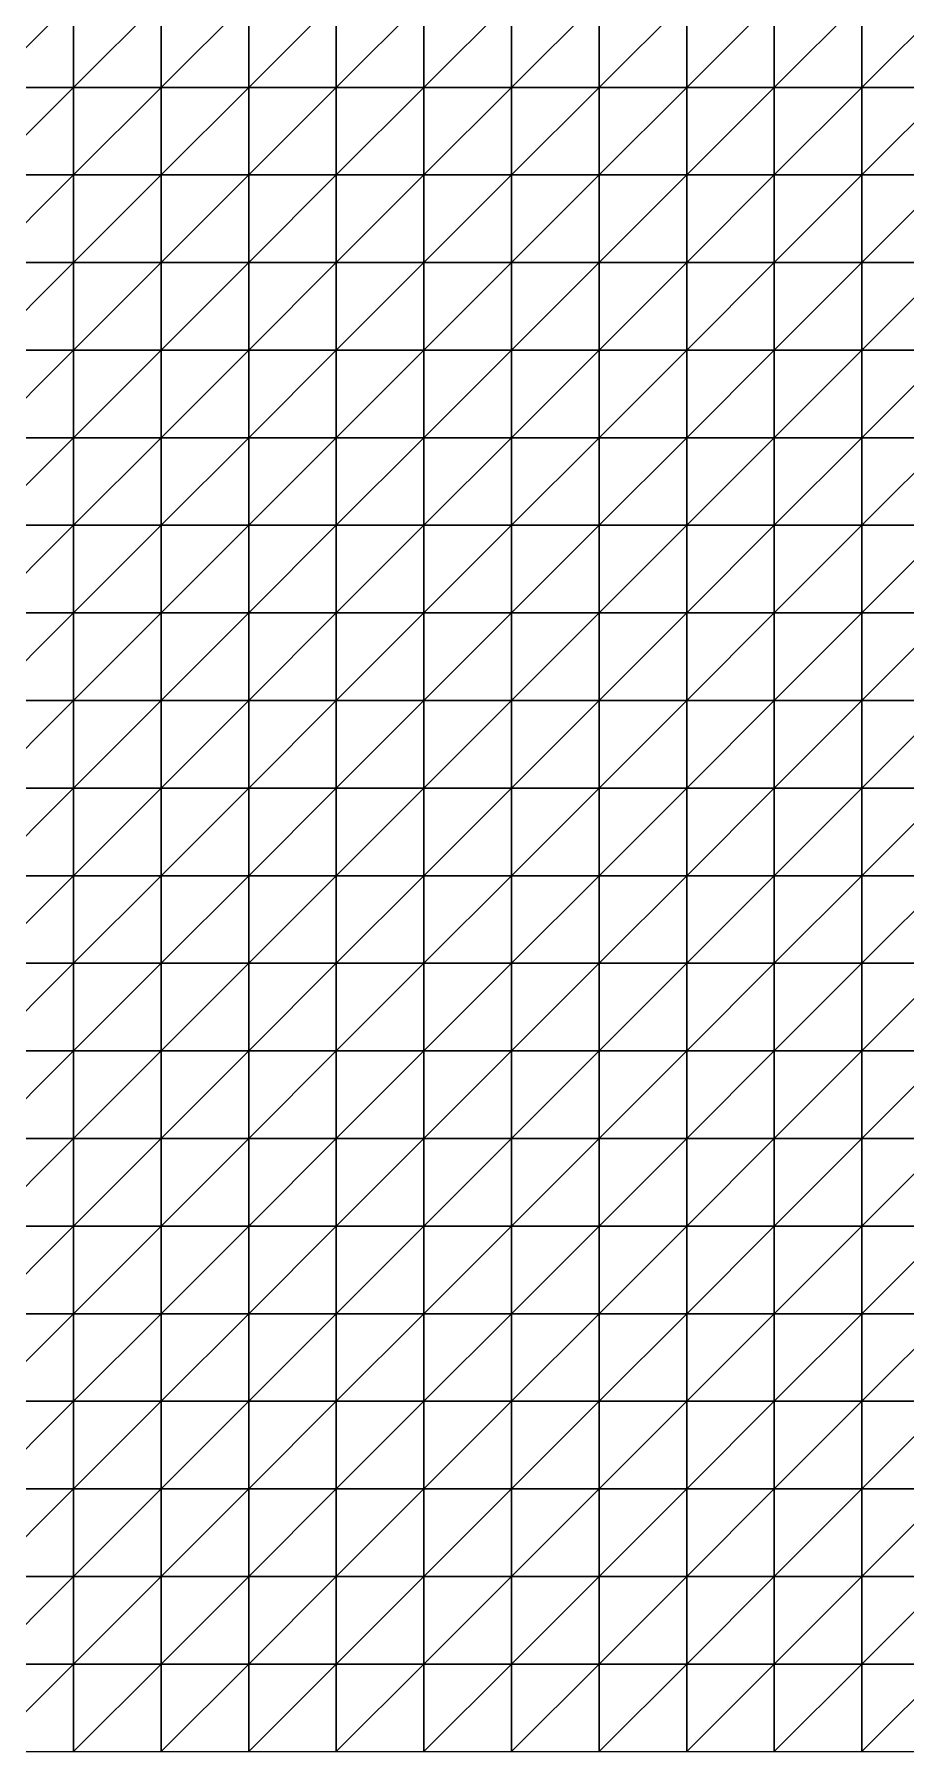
# Model space of a CAD drawing. Header units: metres. Extents: x 351000 to 353000, y 7455000 to 7457000.
# Drawn here: x 351738.8 to 351987.5, y 7455000 to 7455490.1 of the extents above; entities that cross this region are included whole.
import ezdxf

# ---------------------------------------------------------------- set-up
doc = ezdxf.new("R2010")
doc.units = ezdxf.units.M

msp = doc.modelspace()

# ---------------------------------------------------------------- linework, layer by layer
at = {"layer": 'BASE_OF_LEACHED_CAP_BOLC'}
for points in [[(351725, 7455475, 1210.72), (351750, 7455475, 1213.32), (351750, 7455500, 1211.29)], [(351725, 7455475, 1210.72), (351750, 7455500, 1211.29), (351725, 7455500, 1209.23)], [(351750, 7455475, 1213.32), (351775, 7455475, 1219.01), (351775, 7455500, 1216.34)], [(351750, 7455475, 1213.32), (351775, 7455500, 1216.34), (351750, 7455500, 1211.29)], [(351775, 7455475, 1219.01), (351800, 7455475, 1227.47), (351800, 7455500, 1224.15)], [(351775, 7455475, 1219.01), (351800, 7455500, 1224.15), (351775, 7455500, 1216.34)], [(351800, 7455475, 1227.47), (351825, 7455475, 1237.82), (351825, 7455500, 1233.99)], [(351800, 7455475, 1227.47), (351825, 7455500, 1233.99), (351800, 7455500, 1224.15)], [(351825, 7455475, 1237.82), (351850, 7455475, 1248.88), (351850, 7455500, 1244.77)], [(351825, 7455475, 1237.82), (351850, 7455500, 1244.77), (351825, 7455500, 1233.99)], [(351850, 7455475, 1248.88), (351875, 7455475, 1259.43), (351875, 7455500, 1255.32)], [(351850, 7455475, 1248.88), (351875, 7455500, 1255.32), (351850, 7455500, 1244.77)], [(351875, 7455475, 1259.43), (351900, 7455475, 1268.47), (351900, 7455500, 1264.61)], [(351875, 7455475, 1259.43), (351900, 7455500, 1264.61), (351875, 7455500, 1255.32)], [(351900, 7455475, 1268.47), (351925, 7455475, 1275.35), (351925, 7455500, 1271.89)], [(351900, 7455475, 1268.47), (351925, 7455500, 1271.89), (351900, 7455500, 1264.61)], [(351925, 7455475, 1275.35), (351950, 7455475, 1279.78), (351950, 7455500, 1276.76)], [(351925, 7455475, 1275.35), (351950, 7455500, 1276.76), (351925, 7455500, 1271.89)], [(351950, 7455475, 1279.78), (351975, 7455475, 1281.84), (351975, 7455500, 1279.21)], [(351950, 7455475, 1279.78), (351975, 7455500, 1279.21), (351950, 7455500, 1276.76)], [(351975, 7455475, 1281.84), (352000, 7455475, 1281.9), (352000, 7455500, 1279.57)], [(351975, 7455475, 1281.84), (352000, 7455500, 1279.57), (351975, 7455500, 1279.21)], [(351725, 7455450, 1214.67), (351750, 7455450, 1217.6), (351750, 7455475, 1213.32)], [(351725, 7455450, 1214.67), (351750, 7455475, 1213.32), (351725, 7455475, 1210.72)], [(351750, 7455450, 1217.6), (351775, 7455450, 1223.5), (351775, 7455475, 1219.01)], [(351750, 7455450, 1217.6), (351775, 7455475, 1219.01), (351750, 7455475, 1213.32)], [(351775, 7455450, 1223.5), (351800, 7455450, 1231.96), (351800, 7455475, 1227.47)], [(351775, 7455450, 1223.5), (351800, 7455475, 1227.47), (351775, 7455475, 1219.01)], [(351800, 7455450, 1231.96), (351825, 7455450, 1242.02), (351825, 7455475, 1237.82)], [(351800, 7455450, 1231.96), (351825, 7455475, 1237.82), (351800, 7455475, 1227.47)], [(351825, 7455450, 1242.02), (351850, 7455450, 1252.49), (351850, 7455475, 1248.88)], [(351825, 7455450, 1242.02), (351850, 7455475, 1248.88), (351825, 7455475, 1237.82)], [(351850, 7455450, 1252.49), (351875, 7455450, 1262.18), (351875, 7455475, 1259.43)], [(351850, 7455450, 1252.49), (351875, 7455475, 1259.43), (351850, 7455475, 1248.88)], [(351875, 7455450, 1262.18), (351900, 7455450, 1270.2), (351900, 7455475, 1268.47)], [(351875, 7455450, 1262.18), (351900, 7455475, 1268.47), (351875, 7455475, 1259.43)], [(351900, 7455450, 1270.2), (351925, 7455450, 1276.09), (351925, 7455475, 1275.35)], [(351900, 7455450, 1270.2), (351925, 7455475, 1275.35), (351900, 7455475, 1268.47)], [(351925, 7455450, 1276.09), (351950, 7455450, 1279.72), (351950, 7455475, 1279.78)], [(351925, 7455450, 1276.09), (351950, 7455475, 1279.78), (351925, 7455475, 1275.35)], [(351950, 7455450, 1279.72), (351975, 7455450, 1281.27), (351975, 7455475, 1281.84)], [(351950, 7455450, 1279.72), (351975, 7455475, 1281.84), (351950, 7455475, 1279.78)], [(351975, 7455450, 1281.27), (352000, 7455450, 1281.13), (352000, 7455475, 1281.9)], [(351975, 7455450, 1281.27), (352000, 7455475, 1281.9), (351975, 7455475, 1281.84)], [(351725, 7455425, 1220.69), (351750, 7455425, 1223.63), (351750, 7455450, 1217.6)], [(351725, 7455425, 1220.69), (351750, 7455450, 1217.6), (351725, 7455450, 1214.67)], [(351750, 7455425, 1223.63), (351775, 7455425, 1229.24), (351775, 7455450, 1223.5)], [(351750, 7455425, 1223.63), (351775, 7455450, 1223.5), (351750, 7455450, 1217.6)], [(351775, 7455425, 1229.24), (351800, 7455425, 1237.01), (351800, 7455450, 1231.96)], [(351775, 7455425, 1229.24), (351800, 7455450, 1231.96), (351775, 7455450, 1223.5)], [(351800, 7455425, 1237.01), (351825, 7455425, 1245.99), (351825, 7455450, 1242.02)], [(351800, 7455425, 1237.01), (351825, 7455450, 1242.02), (351800, 7455450, 1231.96)], [(351825, 7455425, 1245.99), (351850, 7455425, 1255.01), (351850, 7455450, 1252.49)], [(351825, 7455425, 1245.99), (351850, 7455450, 1252.49), (351825, 7455450, 1242.02)], [(351850, 7455425, 1255.01), (351875, 7455425, 1262.69), (351875, 7455450, 1262.18)], [(351850, 7455425, 1255.01), (351875, 7455450, 1262.18), (351850, 7455450, 1252.49)], [(351875, 7455425, 1262.69), (351900, 7455425, 1269.38), (351900, 7455450, 1270.2)], [(351875, 7455425, 1262.69), (351900, 7455450, 1270.2), (351875, 7455450, 1262.18)], [(351900, 7455425, 1269.38), (351925, 7455425, 1273.8), (351925, 7455450, 1276.09)], [(351900, 7455425, 1269.38), (351925, 7455450, 1276.09), (351900, 7455450, 1270.2)], [(351925, 7455425, 1273.8), (351950, 7455425, 1276.37), (351950, 7455450, 1279.72)], [(351925, 7455425, 1273.8), (351950, 7455450, 1279.72), (351925, 7455450, 1276.09)], [(351950, 7455425, 1276.37), (351975, 7455425, 1277.4), (351975, 7455450, 1281.27)], [(351950, 7455425, 1276.37), (351975, 7455450, 1281.27), (351950, 7455450, 1279.72)], [(351975, 7455425, 1277.4), (352000, 7455425, 1277.25), (352000, 7455450, 1281.13)], [(351975, 7455425, 1277.4), (352000, 7455450, 1281.13), (351975, 7455450, 1281.27)], [(351725, 7455400, 1228.03), (351750, 7455400, 1230.64), (351750, 7455425, 1223.63)], [(351725, 7455400, 1228.03), (351750, 7455425, 1223.63), (351725, 7455425, 1220.69)], [(351750, 7455400, 1230.64), (351775, 7455400, 1235.47), (351775, 7455425, 1229.24)], [(351750, 7455400, 1230.64), (351775, 7455425, 1229.24), (351750, 7455425, 1223.63)], [(351775, 7455400, 1235.47), (351800, 7455400, 1241.95), (351800, 7455425, 1237.01)], [(351775, 7455400, 1235.47), (351800, 7455425, 1237.01), (351775, 7455425, 1229.24)], [(351800, 7455400, 1241.95), (351825, 7455400, 1249.14), (351825, 7455425, 1245.99)], [(351800, 7455400, 1241.95), (351825, 7455425, 1245.99), (351800, 7455425, 1237.01)], [(351825, 7455400, 1249.14), (351850, 7455400, 1256.01), (351850, 7455425, 1255.01)], [(351825, 7455400, 1249.14), (351850, 7455425, 1255.01), (351825, 7455425, 1245.99)], [(351850, 7455400, 1256.01), (351875, 7455400, 1261.37), (351875, 7455425, 1262.69)], [(351850, 7455400, 1256.01), (351875, 7455425, 1262.69), (351850, 7455425, 1255.01)], [(351875, 7455400, 1261.37), (351900, 7455400, 1265.94), (351900, 7455425, 1269.38)], [(351875, 7455400, 1261.37), (351900, 7455425, 1269.38), (351875, 7455425, 1262.69)], [(351900, 7455400, 1265.94), (351925, 7455400, 1268.6), (351925, 7455425, 1273.8)], [(351900, 7455400, 1265.94), (351925, 7455425, 1273.8), (351900, 7455425, 1269.38)], [(351925, 7455400, 1268.6), (351950, 7455400, 1270.03), (351950, 7455425, 1276.37)], [(351925, 7455400, 1268.6), (351950, 7455425, 1276.37), (351925, 7455425, 1273.8)], [(351950, 7455400, 1270.03), (351975, 7455400, 1270.63), (351975, 7455425, 1277.4)], [(351950, 7455400, 1270.03), (351975, 7455425, 1277.4), (351950, 7455425, 1276.37)], [(351975, 7455400, 1270.63), (352000, 7455400, 1270.76), (352000, 7455425, 1277.25)], [(351975, 7455400, 1270.63), (352000, 7455425, 1277.25), (351975, 7455425, 1277.4)], [(351725, 7455375, 1235.77), (351750, 7455375, 1237.75), (351750, 7455400, 1230.64)], [(351725, 7455375, 1235.77), (351750, 7455400, 1230.64), (351725, 7455400, 1228.03)], [(351750, 7455375, 1237.75), (351775, 7455375, 1241.4), (351775, 7455400, 1235.47)], [(351750, 7455375, 1237.75), (351775, 7455400, 1235.47), (351750, 7455400, 1230.64)], [(351775, 7455375, 1241.4), (351800, 7455375, 1246.12), (351800, 7455400, 1241.95)], [(351775, 7455375, 1241.4), (351800, 7455400, 1241.95), (351775, 7455400, 1235.47)], [(351800, 7455375, 1246.12), (351825, 7455375, 1251.04), (351825, 7455400, 1249.14)], [(351800, 7455375, 1246.12), (351825, 7455400, 1249.14), (351800, 7455400, 1241.95)], [(351825, 7455375, 1251.04), (351850, 7455375, 1255.32), (351850, 7455400, 1256.01)], [(351825, 7455375, 1251.04), (351850, 7455400, 1256.01), (351825, 7455400, 1249.14)], [(351850, 7455375, 1255.32), (351875, 7455375, 1258.42), (351875, 7455400, 1261.37)], [(351850, 7455375, 1255.32), (351875, 7455400, 1261.37), (351850, 7455400, 1256.01)], [(351875, 7455375, 1258.42), (351900, 7455375, 1260.24), (351900, 7455400, 1265.94)], [(351875, 7455375, 1258.42), (351900, 7455400, 1265.94), (351875, 7455400, 1261.37)], [(351900, 7455375, 1260.24), (351925, 7455375, 1261.08), (351925, 7455400, 1268.6)], [(351900, 7455375, 1260.24), (351925, 7455400, 1268.6), (351900, 7455400, 1265.94)], [(351925, 7455375, 1261.08), (351950, 7455375, 1261.46), (351950, 7455400, 1270.03)], [(351925, 7455375, 1261.08), (351950, 7455400, 1270.03), (351925, 7455400, 1268.6)], [(351950, 7455375, 1261.46), (351975, 7455375, 1261.86), (351975, 7455400, 1270.63)], [(351950, 7455375, 1261.46), (351975, 7455400, 1270.63), (351950, 7455400, 1270.03)], [(351975, 7455375, 1261.86), (352000, 7455375, 1262.57), (352000, 7455400, 1270.76)], [(351975, 7455375, 1261.86), (352000, 7455400, 1270.76), (351975, 7455400, 1270.63)], [(351725, 7455350, 1242.92), (351750, 7455350, 1244.11), (351750, 7455375, 1237.75)], [(351725, 7455350, 1242.92), (351750, 7455375, 1237.75), (351725, 7455375, 1235.77)], [(351750, 7455350, 1244.11), (351775, 7455350, 1246.39), (351775, 7455375, 1241.4)], [(351750, 7455350, 1244.11), (351775, 7455375, 1241.4), (351750, 7455375, 1237.75)], [(351775, 7455350, 1246.39), (351800, 7455350, 1249.14), (351800, 7455375, 1246.12)], [(351775, 7455350, 1246.39), (351800, 7455375, 1246.12), (351775, 7455375, 1241.4)], [(351800, 7455350, 1249.14), (351825, 7455350, 1251.59), (351825, 7455375, 1251.04)], [(351800, 7455350, 1249.14), (351825, 7455375, 1251.04), (351800, 7455375, 1246.12)], [(351825, 7455350, 1251.59), (351850, 7455350, 1253.14), (351850, 7455375, 1255.32)], [(351825, 7455350, 1251.59), (351850, 7455375, 1255.32), (351825, 7455375, 1251.04)], [(351850, 7455350, 1253.14), (351875, 7455350, 1253.54), (351875, 7455375, 1258.42)], [(351850, 7455350, 1253.14), (351875, 7455375, 1258.42), (351850, 7455375, 1255.32)], [(351875, 7455350, 1253.54), (351900, 7455350, 1253.04), (351900, 7455375, 1260.24)], [(351875, 7455350, 1253.54), (351900, 7455375, 1260.24), (351875, 7455375, 1258.42)], [(351900, 7455350, 1253.04), (351925, 7455350, 1252.23), (351925, 7455375, 1261.08)], [(351900, 7455350, 1253.04), (351925, 7455375, 1261.08), (351900, 7455375, 1260.24)], [(351925, 7455350, 1252.23), (351950, 7455350, 1251.79), (351950, 7455375, 1261.46)], [(351925, 7455350, 1252.23), (351950, 7455375, 1261.46), (351925, 7455375, 1261.08)], [(351950, 7455350, 1251.79), (351975, 7455350, 1252.28), (351975, 7455375, 1261.86)], [(351950, 7455350, 1251.79), (351975, 7455375, 1261.86), (351950, 7455375, 1261.46)], [(351975, 7455350, 1252.28), (352000, 7455350, 1253.89), (352000, 7455375, 1262.57)], [(351975, 7455350, 1252.28), (352000, 7455375, 1262.57), (351975, 7455375, 1261.86)], [(351725, 7455325, 1248.71), (351750, 7455325, 1249.12), (351750, 7455350, 1244.11)], [(351725, 7455325, 1248.71), (351750, 7455350, 1244.11), (351725, 7455350, 1242.92)], [(351750, 7455325, 1249.12), (351775, 7455325, 1250.06), (351775, 7455350, 1246.39)], [(351750, 7455325, 1249.12), (351775, 7455350, 1246.39), (351750, 7455350, 1244.11)], [(351775, 7455325, 1250.06), (351800, 7455325, 1250.89), (351800, 7455350, 1249.14)], [(351775, 7455325, 1250.06), (351800, 7455350, 1249.14), (351775, 7455350, 1246.39)], [(351800, 7455325, 1250.89), (351825, 7455325, 1250.98), (351825, 7455350, 1251.59)], [(351800, 7455325, 1250.89), (351825, 7455350, 1251.59), (351800, 7455350, 1249.14)], [(351825, 7455325, 1250.98), (351850, 7455325, 1249.96), (351850, 7455350, 1253.14)], [(351825, 7455325, 1250.98), (351850, 7455350, 1253.14), (351825, 7455350, 1251.59)], [(351850, 7455325, 1249.96), (351875, 7455325, 1247.92), (351875, 7455350, 1253.54)], [(351850, 7455325, 1249.96), (351875, 7455350, 1253.54), (351850, 7455350, 1253.14)], [(351875, 7455325, 1247.92), (351900, 7455325, 1245.41), (351900, 7455350, 1253.04)], [(351875, 7455325, 1247.92), (351900, 7455350, 1253.04), (351875, 7455350, 1253.54)], [(351900, 7455325, 1245.41), (351925, 7455325, 1243.27), (351925, 7455350, 1252.23)], [(351900, 7455325, 1245.41), (351925, 7455350, 1252.23), (351900, 7455350, 1253.04)], [(351925, 7455325, 1243.27), (351950, 7455325, 1242.35), (351950, 7455350, 1251.79)], [(351925, 7455325, 1243.27), (351950, 7455350, 1251.79), (351925, 7455350, 1252.23)], [(351950, 7455325, 1242.35), (351975, 7455325, 1243.21), (351975, 7455350, 1252.28)], [(351950, 7455325, 1242.35), (351975, 7455350, 1252.28), (351950, 7455350, 1251.79)], [(351975, 7455325, 1243.21), (352000, 7455325, 1245.92), (352000, 7455350, 1253.89)], [(351975, 7455325, 1243.21), (352000, 7455350, 1253.89), (351975, 7455350, 1252.28)], [(351725, 7455300, 1252.7), (351750, 7455300, 1252.55), (351750, 7455325, 1249.12)], [(351725, 7455300, 1252.7), (351750, 7455325, 1249.12), (351725, 7455325, 1248.71)], [(351750, 7455300, 1252.55), (351775, 7455300, 1252.4), (351775, 7455325, 1250.06)], [(351750, 7455300, 1252.55), (351775, 7455325, 1250.06), (351750, 7455325, 1249.12)], [(351775, 7455300, 1252.4), (351800, 7455300, 1251.62), (351800, 7455325, 1250.89)], [(351775, 7455300, 1252.4), (351800, 7455325, 1250.89), (351775, 7455325, 1250.06)], [(351800, 7455300, 1251.62), (351825, 7455300, 1249.71), (351825, 7455325, 1250.98)], [(351800, 7455300, 1251.62), (351825, 7455325, 1250.98), (351800, 7455325, 1250.89)], [(351825, 7455300, 1249.71), (351850, 7455300, 1246.54), (351850, 7455325, 1249.96)], [(351825, 7455300, 1249.71), (351850, 7455325, 1249.96), (351825, 7455325, 1250.98)], [(351850, 7455300, 1246.54), (351875, 7455300, 1242.51), (351875, 7455325, 1247.92)], [(351850, 7455300, 1246.54), (351875, 7455325, 1247.92), (351850, 7455325, 1249.96)], [(351875, 7455300, 1242.51), (351900, 7455300, 1238.45), (351900, 7455325, 1245.41)], [(351875, 7455300, 1242.51), (351900, 7455325, 1245.41), (351875, 7455325, 1247.92)], [(351900, 7455300, 1238.45), (351925, 7455300, 1235.42), (351925, 7455325, 1243.27)], [(351900, 7455300, 1238.45), (351925, 7455325, 1243.27), (351900, 7455325, 1245.41)], [(351925, 7455300, 1235.42), (351950, 7455300, 1234.38), (351950, 7455325, 1242.35)], [(351925, 7455300, 1235.42), (351950, 7455325, 1242.35), (351925, 7455325, 1243.27)], [(351950, 7455300, 1234.38), (351975, 7455300, 1235.84), (351975, 7455325, 1243.21)], [(351950, 7455300, 1234.38), (351975, 7455325, 1243.21), (351950, 7455325, 1242.35)], [(351975, 7455300, 1235.84), (352000, 7455300, 1239.76), (352000, 7455325, 1245.92)], [(351975, 7455300, 1235.84), (352000, 7455325, 1245.92), (351975, 7455325, 1243.21)], [(351725, 7455275, 1254.86), (351750, 7455275, 1254.51), (351750, 7455300, 1252.55)], [(351725, 7455275, 1254.86), (351750, 7455300, 1252.55), (351725, 7455300, 1252.7)], [(351750, 7455275, 1254.51), (351775, 7455275, 1253.7), (351775, 7455300, 1252.4)], [(351750, 7455275, 1254.51), (351775, 7455300, 1252.4), (351750, 7455300, 1252.55)], [(351775, 7455275, 1253.7), (351800, 7455275, 1251.79), (351800, 7455300, 1251.62)], [(351775, 7455275, 1253.7), (351800, 7455300, 1251.62), (351775, 7455300, 1252.4)], [(351800, 7455275, 1251.79), (351825, 7455275, 1248.4), (351825, 7455300, 1249.71)], [(351800, 7455275, 1251.79), (351825, 7455300, 1249.71), (351800, 7455300, 1251.62)], [(351825, 7455275, 1248.4), (351850, 7455275, 1243.66), (351850, 7455300, 1246.54)], [(351825, 7455275, 1248.4), (351850, 7455300, 1246.54), (351825, 7455300, 1249.71)], [(351850, 7455275, 1243.66), (351875, 7455275, 1238.21), (351875, 7455300, 1242.51)], [(351850, 7455275, 1243.66), (351875, 7455300, 1242.51), (351850, 7455300, 1246.54)], [(351875, 7455275, 1238.21), (351900, 7455275, 1233.15), (351900, 7455300, 1238.45)], [(351875, 7455275, 1238.21), (351900, 7455300, 1238.45), (351875, 7455300, 1242.51)], [(351900, 7455275, 1233.15), (351925, 7455275, 1229.7), (351925, 7455300, 1235.42)], [(351900, 7455275, 1233.15), (351925, 7455300, 1235.42), (351900, 7455300, 1238.45)], [(351925, 7455275, 1229.7), (351950, 7455275, 1228.85), (351950, 7455300, 1234.38)], [(351925, 7455275, 1229.7), (351950, 7455300, 1234.38), (351925, 7455300, 1235.42)], [(351950, 7455275, 1228.85), (351975, 7455275, 1231.05), (351975, 7455300, 1235.84)], [(351950, 7455275, 1228.85), (351975, 7455300, 1235.84), (351950, 7455300, 1234.38)], [(351975, 7455275, 1231.05), (352000, 7455275, 1236.1), (352000, 7455300, 1239.76)], [(351975, 7455275, 1231.05), (352000, 7455300, 1239.76), (351975, 7455300, 1235.84)], [(351725, 7455250, 1255.52), (351750, 7455250, 1255.43), (351750, 7455275, 1254.51)], [(351725, 7455250, 1255.52), (351750, 7455275, 1254.51), (351725, 7455275, 1254.86)], [(351750, 7455250, 1255.43), (351775, 7455250, 1254.44), (351775, 7455275, 1253.7)], [(351750, 7455250, 1255.43), (351775, 7455275, 1253.7), (351750, 7455275, 1254.51)], [(351775, 7455250, 1254.44), (351800, 7455250, 1251.93), (351800, 7455275, 1251.79)], [(351775, 7455250, 1254.44), (351800, 7455275, 1251.79), (351775, 7455275, 1253.7)], [(351800, 7455250, 1251.93), (351825, 7455250, 1247.65), (351825, 7455275, 1248.4)], [(351800, 7455250, 1251.93), (351825, 7455275, 1248.4), (351800, 7455275, 1251.79)], [(351825, 7455250, 1247.65), (351850, 7455250, 1241.94), (351850, 7455275, 1243.66)], [(351825, 7455250, 1247.65), (351850, 7455275, 1243.66), (351825, 7455275, 1248.4)], [(351850, 7455250, 1241.94), (351875, 7455250, 1235.69), (351875, 7455275, 1238.21)], [(351850, 7455250, 1241.94), (351875, 7455275, 1238.21), (351850, 7455275, 1243.66)], [(351875, 7455250, 1235.69), (351900, 7455250, 1230.17), (351900, 7455275, 1233.15)], [(351875, 7455250, 1235.69), (351900, 7455275, 1233.15), (351875, 7455275, 1238.21)], [(351900, 7455250, 1230.17), (351925, 7455250, 1226.7), (351925, 7455275, 1229.7)], [(351900, 7455250, 1230.17), (351925, 7455275, 1229.7), (351900, 7455275, 1233.15)], [(351925, 7455250, 1226.7), (351950, 7455250, 1226.27), (351950, 7455275, 1228.85)], [(351925, 7455250, 1226.7), (351950, 7455275, 1228.85), (351925, 7455275, 1229.7)], [(351950, 7455250, 1226.27), (351975, 7455250, 1229.25), (351975, 7455275, 1231.05)], [(351950, 7455250, 1226.27), (351975, 7455275, 1231.05), (351950, 7455275, 1228.85)], [(351975, 7455250, 1229.25), (352000, 7455250, 1235.23), (352000, 7455275, 1236.1)], [(351975, 7455250, 1229.25), (352000, 7455275, 1236.1), (351975, 7455275, 1231.05)], [(351725, 7455225, 1255.27), (351750, 7455225, 1255.84), (351750, 7455250, 1255.43)], [(351725, 7455225, 1255.27), (351750, 7455250, 1255.43), (351725, 7455250, 1255.52)], [(351750, 7455225, 1255.84), (351775, 7455225, 1255.12), (351775, 7455250, 1254.44)], [(351750, 7455225, 1255.84), (351775, 7455250, 1254.44), (351750, 7455250, 1255.43)], [(351775, 7455225, 1255.12), (351800, 7455225, 1252.49), (351800, 7455250, 1251.93)], [(351775, 7455225, 1255.12), (351800, 7455250, 1251.93), (351775, 7455250, 1254.44)], [(351800, 7455225, 1252.49), (351825, 7455225, 1247.85), (351825, 7455250, 1247.65)], [(351800, 7455225, 1252.49), (351825, 7455250, 1247.65), (351800, 7455250, 1251.93)], [(351825, 7455225, 1247.85), (351850, 7455225, 1241.71), (351850, 7455250, 1241.94)], [(351825, 7455225, 1247.85), (351850, 7455250, 1241.94), (351825, 7455250, 1247.65)], [(351850, 7455225, 1241.71), (351875, 7455225, 1235.18), (351875, 7455250, 1235.69)], [(351850, 7455225, 1241.71), (351875, 7455250, 1235.69), (351850, 7455250, 1241.94)], [(351875, 7455225, 1235.18), (351900, 7455225, 1229.66), (351900, 7455250, 1230.17)], [(351875, 7455225, 1235.18), (351900, 7455250, 1230.17), (351875, 7455250, 1235.69)], [(351900, 7455225, 1229.66), (351925, 7455225, 1226.52), (351925, 7455250, 1226.7)], [(351900, 7455225, 1229.66), (351925, 7455250, 1226.7), (351900, 7455250, 1230.17)], [(351925, 7455225, 1226.52), (351950, 7455225, 1226.68), (351950, 7455250, 1226.27)], [(351925, 7455225, 1226.52), (351950, 7455250, 1226.27), (351925, 7455250, 1226.7)], [(351950, 7455225, 1226.68), (351975, 7455225, 1230.36), (351975, 7455250, 1229.25)], [(351950, 7455225, 1226.68), (351975, 7455250, 1229.25), (351950, 7455250, 1226.27)], [(351975, 7455225, 1230.36), (352000, 7455225, 1236.99), (352000, 7455250, 1235.23)], [(351975, 7455225, 1230.36), (352000, 7455250, 1235.23), (351975, 7455250, 1229.25)], [(351725, 7455200, 1254.74), (351750, 7455200, 1256.24), (351750, 7455225, 1255.84)], [(351725, 7455200, 1254.74), (351750, 7455225, 1255.84), (351725, 7455225, 1255.27)], [(351750, 7455200, 1256.24), (351775, 7455200, 1256.08), (351775, 7455225, 1255.12)], [(351750, 7455200, 1256.24), (351775, 7455225, 1255.12), (351750, 7455225, 1255.84)], [(351775, 7455200, 1256.08), (351800, 7455200, 1253.66), (351800, 7455225, 1252.49)], [(351775, 7455200, 1256.08), (351800, 7455225, 1252.49), (351775, 7455225, 1255.12)], [(351800, 7455200, 1253.66), (351825, 7455200, 1249.03), (351825, 7455225, 1247.85)], [(351800, 7455200, 1253.66), (351825, 7455225, 1247.85), (351800, 7455225, 1252.49)], [(351825, 7455200, 1249.03), (351850, 7455200, 1242.88), (351850, 7455225, 1241.71)], [(351825, 7455200, 1249.03), (351850, 7455225, 1241.71), (351825, 7455225, 1247.85)], [(351850, 7455200, 1242.88), (351875, 7455200, 1236.49), (351875, 7455225, 1235.18)], [(351850, 7455200, 1242.88), (351875, 7455225, 1235.18), (351850, 7455225, 1241.71)], [(351875, 7455200, 1236.49), (351900, 7455200, 1231.33), (351900, 7455225, 1229.66)], [(351875, 7455200, 1236.49), (351900, 7455225, 1229.66), (351875, 7455225, 1235.18)], [(351900, 7455200, 1231.33), (351925, 7455200, 1228.76), (351925, 7455225, 1226.52)], [(351900, 7455200, 1231.33), (351925, 7455225, 1226.52), (351900, 7455225, 1229.66)], [(351925, 7455200, 1228.76), (351950, 7455200, 1229.59), (351950, 7455225, 1226.68)], [(351925, 7455200, 1228.76), (351950, 7455225, 1226.68), (351925, 7455225, 1226.52)], [(351950, 7455200, 1229.59), (351975, 7455200, 1233.87), (351975, 7455225, 1230.36)], [(351950, 7455200, 1229.59), (351975, 7455225, 1230.36), (351950, 7455225, 1226.68)], [(351975, 7455200, 1233.87), (352000, 7455200, 1240.86), (352000, 7455225, 1236.99)], [(351975, 7455200, 1233.87), (352000, 7455225, 1236.99), (351975, 7455225, 1230.36)], [(351725, 7455175, 1254.4), (351750, 7455175, 1256.91), (351750, 7455200, 1256.24)], [(351725, 7455175, 1254.4), (351750, 7455200, 1256.24), (351725, 7455200, 1254.74)], [(351750, 7455175, 1256.91), (351775, 7455175, 1257.37), (351775, 7455200, 1256.08)], [(351750, 7455175, 1256.91), (351775, 7455200, 1256.08), (351750, 7455200, 1256.24)], [(351775, 7455175, 1257.37), (351800, 7455175, 1255.29), (351800, 7455200, 1253.66)], [(351775, 7455175, 1257.37), (351800, 7455200, 1253.66), (351775, 7455200, 1256.08)], [(351800, 7455175, 1255.29), (351825, 7455175, 1250.86), (351825, 7455200, 1249.03)], [(351800, 7455175, 1255.29), (351825, 7455200, 1249.03), (351800, 7455200, 1253.66)], [(351825, 7455175, 1250.86), (351850, 7455175, 1244.97), (351850, 7455200, 1242.88)], [(351825, 7455175, 1250.86), (351850, 7455200, 1242.88), (351825, 7455200, 1249.03)], [(351850, 7455175, 1244.97), (351875, 7455175, 1238.99), (351875, 7455200, 1236.49)], [(351850, 7455175, 1244.97), (351875, 7455200, 1236.49), (351850, 7455200, 1242.88)], [(351875, 7455175, 1238.99), (351900, 7455175, 1234.46), (351900, 7455200, 1231.33)], [(351875, 7455175, 1238.99), (351900, 7455200, 1231.33), (351875, 7455200, 1236.49)], [(351900, 7455175, 1234.46), (351925, 7455175, 1232.65), (351925, 7455200, 1228.76)], [(351900, 7455175, 1234.46), (351925, 7455200, 1228.76), (351900, 7455200, 1231.33)], [(351925, 7455175, 1232.65), (351950, 7455175, 1234.21), (351950, 7455200, 1229.59)], [(351925, 7455175, 1232.65), (351950, 7455200, 1229.59), (351925, 7455200, 1228.76)], [(351950, 7455175, 1234.21), (351975, 7455175, 1239), (351975, 7455200, 1233.87)], [(351950, 7455175, 1234.21), (351975, 7455200, 1233.87), (351950, 7455200, 1229.59)], [(351975, 7455175, 1239), (352000, 7455175, 1246.11), (352000, 7455200, 1240.86)], [(351975, 7455175, 1239), (352000, 7455200, 1240.86), (351975, 7455200, 1233.87)], [(351725, 7455150, 1254.46), (351750, 7455150, 1257.81), (351750, 7455175, 1256.91)], [(351725, 7455150, 1254.46), (351750, 7455175, 1256.91), (351725, 7455175, 1254.4)], [(351750, 7455150, 1257.81), (351775, 7455150, 1258.75), (351775, 7455175, 1257.37)], [(351750, 7455150, 1257.81), (351775, 7455175, 1257.37), (351750, 7455175, 1256.91)], [(351775, 7455150, 1258.75), (351800, 7455150, 1256.93), (351800, 7455175, 1255.29)], [(351775, 7455150, 1258.75), (351800, 7455175, 1255.29), (351775, 7455175, 1257.37)], [(351800, 7455150, 1256.93), (351825, 7455150, 1252.72), (351825, 7455175, 1250.86)], [(351800, 7455150, 1256.93), (351825, 7455175, 1250.86), (351800, 7455175, 1255.29)], [(351825, 7455150, 1252.72), (351850, 7455150, 1247.19), (351850, 7455175, 1244.97)], [(351825, 7455150, 1252.72), (351850, 7455175, 1244.97), (351825, 7455175, 1250.86)], [(351850, 7455150, 1247.19), (351875, 7455150, 1241.81), (351875, 7455175, 1238.99)], [(351850, 7455150, 1247.19), (351875, 7455175, 1238.99), (351850, 7455175, 1244.97)], [(351875, 7455150, 1241.81), (351900, 7455150, 1238.1), (351900, 7455175, 1234.46)], [(351875, 7455150, 1241.81), (351900, 7455175, 1234.46), (351875, 7455175, 1238.99)], [(351900, 7455150, 1238.1), (351925, 7455150, 1237.2), (351925, 7455175, 1232.65)], [(351900, 7455150, 1238.1), (351925, 7455175, 1232.65), (351900, 7455175, 1234.46)], [(351925, 7455150, 1237.2), (351950, 7455150, 1239.57), (351950, 7455175, 1234.21)], [(351925, 7455150, 1237.2), (351950, 7455175, 1234.21), (351925, 7455175, 1232.65)], [(351950, 7455150, 1239.57), (351975, 7455150, 1244.85), (351975, 7455175, 1239)], [(351950, 7455150, 1239.57), (351975, 7455175, 1239), (351950, 7455175, 1234.21)], [(351975, 7455150, 1244.85), (352000, 7455150, 1251.94), (352000, 7455175, 1246.11)], [(351975, 7455150, 1244.85), (352000, 7455175, 1246.11), (351975, 7455175, 1239)], [(351725, 7455125, 1254.81), (351750, 7455125, 1258.62), (351750, 7455150, 1257.81)], [(351725, 7455125, 1254.81), (351750, 7455150, 1257.81), (351725, 7455150, 1254.46)], [(351750, 7455125, 1258.62), (351775, 7455125, 1259.71), (351775, 7455150, 1258.75)], [(351750, 7455125, 1258.62), (351775, 7455150, 1258.75), (351750, 7455150, 1257.81)], [(351775, 7455125, 1259.71), (351800, 7455125, 1257.91), (351800, 7455150, 1256.93)], [(351775, 7455125, 1259.71), (351800, 7455150, 1256.93), (351775, 7455150, 1258.75)], [(351800, 7455125, 1257.91), (351825, 7455125, 1253.82), (351825, 7455150, 1252.72)], [(351800, 7455125, 1257.91), (351825, 7455150, 1252.72), (351800, 7455150, 1256.93)], [(351825, 7455125, 1253.82), (351850, 7455125, 1248.67), (351850, 7455150, 1247.19)], [(351825, 7455125, 1253.82), (351850, 7455150, 1247.19), (351825, 7455150, 1252.72)], [(351850, 7455125, 1248.67), (351875, 7455125, 1243.99), (351875, 7455150, 1241.81)], [(351850, 7455125, 1248.67), (351875, 7455150, 1241.81), (351850, 7455150, 1247.19)], [(351875, 7455125, 1243.99), (351900, 7455125, 1241.26), (351900, 7455150, 1238.1)], [(351875, 7455125, 1243.99), (351900, 7455150, 1238.1), (351875, 7455150, 1241.81)], [(351900, 7455125, 1241.26), (351925, 7455125, 1241.43), (351925, 7455150, 1237.2)], [(351900, 7455125, 1241.26), (351925, 7455150, 1237.2), (351900, 7455150, 1238.1)], [(351925, 7455125, 1241.43), (351950, 7455125, 1244.73), (351950, 7455150, 1239.57)], [(351925, 7455125, 1241.43), (351950, 7455150, 1239.57), (351925, 7455150, 1237.2)], [(351950, 7455125, 1244.73), (351975, 7455125, 1250.55), (351975, 7455150, 1244.85)], [(351950, 7455125, 1244.73), (351975, 7455150, 1244.85), (351950, 7455150, 1239.57)], [(351975, 7455125, 1250.55), (352000, 7455125, 1257.61), (352000, 7455150, 1251.94)], [(351975, 7455125, 1250.55), (352000, 7455150, 1251.94), (351975, 7455150, 1244.85)], [(351725, 7455100, 1255.08), (351750, 7455100, 1258.83), (351750, 7455125, 1258.62)], [(351725, 7455100, 1255.08), (351750, 7455125, 1258.62), (351725, 7455125, 1254.81)], [(351750, 7455100, 1258.83), (351775, 7455100, 1259.62), (351775, 7455125, 1259.71)], [(351750, 7455100, 1258.83), (351775, 7455125, 1259.71), (351750, 7455125, 1258.62)], [(351775, 7455100, 1259.62), (351800, 7455100, 1257.53), (351800, 7455125, 1257.91)], [(351775, 7455100, 1259.62), (351800, 7455125, 1257.91), (351775, 7455125, 1259.71)], [(351800, 7455100, 1257.53), (351825, 7455100, 1253.39), (351825, 7455125, 1253.82)], [(351800, 7455100, 1257.53), (351825, 7455125, 1253.82), (351800, 7455125, 1257.91)], [(351825, 7455100, 1253.39), (351850, 7455100, 1248.59), (351850, 7455125, 1248.67)], [(351825, 7455100, 1253.39), (351850, 7455125, 1248.67), (351825, 7455125, 1253.82)], [(351850, 7455100, 1248.59), (351875, 7455100, 1244.71), (351875, 7455125, 1243.99)], [(351850, 7455100, 1248.59), (351875, 7455125, 1243.99), (351850, 7455125, 1248.67)], [(351875, 7455100, 1244.71), (351900, 7455100, 1243.1), (351900, 7455125, 1241.26)], [(351875, 7455100, 1244.71), (351900, 7455125, 1241.26), (351875, 7455125, 1243.99)], [(351900, 7455100, 1243.1), (351925, 7455100, 1244.53), (351925, 7455125, 1241.43)], [(351900, 7455100, 1243.1), (351925, 7455125, 1241.43), (351900, 7455125, 1241.26)], [(351925, 7455100, 1244.53), (351950, 7455100, 1248.92), (351950, 7455125, 1244.73)], [(351925, 7455100, 1244.53), (351950, 7455125, 1244.73), (351925, 7455125, 1241.43)], [(351950, 7455100, 1248.92), (351975, 7455100, 1255.4), (351975, 7455125, 1250.55)], [(351950, 7455100, 1248.92), (351975, 7455125, 1250.55), (351950, 7455125, 1244.73)], [(351975, 7455100, 1255.4), (352000, 7455100, 1262.54), (352000, 7455125, 1257.61)], [(351975, 7455100, 1255.4), (352000, 7455125, 1257.61), (351975, 7455125, 1250.55)], [(351725, 7455075, 1254.74), (351750, 7455075, 1255.38), (351750, 7455100, 1258.83)], [(351725, 7455075, 1254.74), (351750, 7455100, 1258.83), (351725, 7455100, 1255.08)], [(351750, 7455075, 1255.38), (351775, 7455075, 1257.33), (351775, 7455100, 1259.62)], [(351750, 7455075, 1255.38), (351775, 7455100, 1259.62), (351750, 7455100, 1258.83)], [(351775, 7455075, 1257.33), (351800, 7455075, 1255.23), (351800, 7455100, 1257.53)], [(351775, 7455075, 1257.33), (351800, 7455100, 1257.53), (351775, 7455100, 1259.62)], [(351800, 7455075, 1255.23), (351825, 7455075, 1250.88), (351825, 7455100, 1253.39)], [(351800, 7455075, 1255.23), (351825, 7455100, 1253.39), (351800, 7455100, 1257.53)], [(351825, 7455075, 1250.88), (351850, 7455075, 1246.41), (351850, 7455100, 1248.59)], [(351825, 7455075, 1250.88), (351850, 7455100, 1248.59), (351825, 7455100, 1253.39)], [(351850, 7455075, 1246.41), (351875, 7455075, 1243.42), (351875, 7455100, 1244.71)], [(351850, 7455075, 1246.41), (351875, 7455100, 1244.71), (351850, 7455100, 1248.59)], [(351875, 7455075, 1243.42), (351900, 7455075, 1243.11), (351900, 7455100, 1243.1)], [(351875, 7455075, 1243.42), (351900, 7455100, 1243.1), (351875, 7455100, 1244.71)], [(351900, 7455075, 1243.11), (351925, 7455075, 1245.96), (351925, 7455100, 1244.53)], [(351900, 7455075, 1243.11), (351925, 7455100, 1244.53), (351900, 7455100, 1243.1)], [(351925, 7455075, 1245.96), (351950, 7455075, 1251.61), (351950, 7455100, 1248.92)], [(351925, 7455075, 1245.96), (351950, 7455100, 1248.92), (351925, 7455100, 1244.53)], [(351950, 7455075, 1251.61), (351975, 7455075, 1258.93), (351975, 7455100, 1255.4)], [(351950, 7455075, 1251.61), (351975, 7455100, 1255.4), (351950, 7455100, 1248.92)], [(351975, 7455075, 1258.93), (352000, 7455075, 1266.29), (352000, 7455100, 1262.54)], [(351975, 7455075, 1258.93), (352000, 7455100, 1262.54), (351975, 7455100, 1255.4)], [(351725, 7455050, 1251.73), (351750, 7455050, 1250.29), (351750, 7455075, 1255.38)], [(351725, 7455050, 1251.73), (351750, 7455075, 1255.38), (351725, 7455075, 1254.74)], [(351750, 7455050, 1250.29), (351775, 7455050, 1250.32), (351775, 7455075, 1257.33)], [(351750, 7455050, 1250.29), (351775, 7455075, 1257.33), (351750, 7455075, 1255.38)], [(351775, 7455050, 1250.32), (351800, 7455050, 1250.73), (351800, 7455075, 1255.23)], [(351775, 7455050, 1250.32), (351800, 7455075, 1255.23), (351775, 7455075, 1257.33)], [(351800, 7455050, 1250.73), (351825, 7455050, 1246.08), (351825, 7455075, 1250.88)], [(351800, 7455050, 1250.73), (351825, 7455075, 1250.88), (351800, 7455075, 1255.23)], [(351825, 7455050, 1246.08), (351850, 7455050, 1241.97), (351850, 7455075, 1246.41)], [(351825, 7455050, 1246.08), (351850, 7455075, 1246.41), (351825, 7455075, 1250.88)], [(351850, 7455050, 1241.97), (351875, 7455050, 1239.97), (351875, 7455075, 1243.42)], [(351850, 7455050, 1241.97), (351875, 7455075, 1243.42), (351850, 7455075, 1246.41)], [(351875, 7455050, 1239.97), (351900, 7455050, 1241.08), (351900, 7455075, 1243.11)], [(351875, 7455050, 1239.97), (351900, 7455075, 1243.11), (351875, 7455075, 1243.42)], [(351900, 7455050, 1241.08), (351925, 7455050, 1245.51), (351925, 7455075, 1245.96)], [(351900, 7455050, 1241.08), (351925, 7455075, 1245.96), (351900, 7455075, 1243.11)], [(351925, 7455050, 1245.51), (351950, 7455050, 1252.57), (351950, 7455075, 1251.61)], [(351925, 7455050, 1245.51), (351950, 7455075, 1251.61), (351925, 7455075, 1245.96)], [(351950, 7455050, 1252.57), (351975, 7455050, 1260.85), (351975, 7455075, 1258.93)], [(351950, 7455050, 1252.57), (351975, 7455075, 1258.93), (351950, 7455075, 1251.61)], [(351975, 7455050, 1260.85), (352000, 7455050, 1268.58), (352000, 7455075, 1266.29)], [(351975, 7455050, 1260.85), (352000, 7455075, 1266.29), (351975, 7455075, 1258.93)], [(351725, 7455025, 1248.01), (351750, 7455025, 1245.24), (351750, 7455050, 1250.29)], [(351725, 7455025, 1248.01), (351750, 7455050, 1250.29), (351725, 7455050, 1251.73)], [(351750, 7455025, 1245.24), (351775, 7455025, 1243.82), (351775, 7455050, 1250.32)], [(351750, 7455025, 1245.24), (351775, 7455050, 1250.32), (351750, 7455050, 1250.29)], [(351775, 7455025, 1243.82), (351800, 7455025, 1244.11), (351800, 7455050, 1250.73)], [(351775, 7455025, 1243.82), (351800, 7455050, 1250.73), (351775, 7455050, 1250.32)], [(351800, 7455025, 1244.11), (351825, 7455025, 1239.14), (351825, 7455050, 1246.08)], [(351800, 7455025, 1244.11), (351825, 7455050, 1246.08), (351800, 7455050, 1250.73)], [(351825, 7455025, 1239.14), (351850, 7455025, 1235.46), (351850, 7455050, 1241.97)], [(351825, 7455025, 1239.14), (351850, 7455050, 1241.97), (351825, 7455050, 1246.08)], [(351850, 7455025, 1235.46), (351875, 7455025, 1234.54), (351875, 7455050, 1239.97)], [(351850, 7455025, 1235.46), (351875, 7455050, 1239.97), (351850, 7455050, 1241.97)], [(351875, 7455025, 1234.54), (351900, 7455025, 1237.18), (351900, 7455050, 1241.08)], [(351875, 7455025, 1234.54), (351900, 7455050, 1241.08), (351875, 7455050, 1239.97)], [(351900, 7455025, 1237.18), (351925, 7455025, 1243.25), (351925, 7455050, 1245.51)], [(351900, 7455025, 1237.18), (351925, 7455050, 1245.51), (351900, 7455050, 1241.08)], [(351925, 7455025, 1243.25), (351950, 7455025, 1251.76), (351950, 7455050, 1252.57)], [(351925, 7455025, 1243.25), (351950, 7455050, 1252.57), (351925, 7455050, 1245.51)], [(351950, 7455025, 1251.76), (351975, 7455025, 1261.05), (351975, 7455050, 1260.85)], [(351950, 7455025, 1251.76), (351975, 7455050, 1260.85), (351950, 7455050, 1252.57)], [(351975, 7455025, 1261.05), (352000, 7455025, 1269.22), (352000, 7455050, 1268.58)], [(351975, 7455025, 1261.05), (352000, 7455050, 1268.58), (351975, 7455050, 1260.85)], [(351725, 7455000, 1243.99), (351750, 7455000, 1240.72), (351750, 7455025, 1245.24)], [(351725, 7455000, 1243.99), (351750, 7455025, 1245.24), (351725, 7455025, 1248.01)], [(351750, 7455000, 1240.72), (351775, 7455000, 1238.61), (351775, 7455025, 1243.82)], [(351750, 7455000, 1240.72), (351775, 7455025, 1243.82), (351750, 7455025, 1245.24)], [(351775, 7455000, 1238.61), (351800, 7455000, 1235.8), (351800, 7455025, 1244.11)], [(351775, 7455000, 1238.61), (351800, 7455025, 1244.11), (351775, 7455025, 1243.82)], [(351800, 7455000, 1235.8), (351825, 7455000, 1230.58), (351825, 7455025, 1239.14)], [(351800, 7455000, 1235.8), (351825, 7455025, 1239.14), (351800, 7455025, 1244.11)], [(351825, 7455000, 1230.58), (351850, 7455000, 1227.4), (351850, 7455025, 1235.46)], [(351825, 7455000, 1230.58), (351850, 7455025, 1235.46), (351825, 7455025, 1239.14)], [(351850, 7455000, 1227.4), (351875, 7455000, 1227.62), (351875, 7455025, 1234.54)], [(351850, 7455000, 1227.4), (351875, 7455025, 1234.54), (351850, 7455025, 1235.46)], [(351875, 7455000, 1227.62), (351900, 7455000, 1231.78), (351900, 7455025, 1237.18)], [(351875, 7455000, 1227.62), (351900, 7455025, 1237.18), (351875, 7455025, 1234.54)], [(351900, 7455000, 1231.78), (351925, 7455000, 1239.45), (351925, 7455025, 1243.25)], [(351900, 7455000, 1231.78), (351925, 7455025, 1243.25), (351900, 7455025, 1237.18)], [(351925, 7455000, 1239.45), (351950, 7455000, 1249.32), (351950, 7455025, 1251.76)], [(351925, 7455000, 1239.45), (351950, 7455025, 1251.76), (351925, 7455025, 1243.25)], [(351950, 7455000, 1249.32), (351975, 7455000, 1259.52), (351975, 7455025, 1261.05)], [(351950, 7455000, 1249.32), (351975, 7455025, 1261.05), (351950, 7455025, 1251.76)], [(351975, 7455000, 1259.52), (352000, 7455000, 1268.09), (352000, 7455025, 1269.22)], [(351975, 7455000, 1259.52), (352000, 7455025, 1269.22), (351975, 7455025, 1261.05)]]:
    msp.add_3dface(points, dxfattribs=at)

doc.saveas('drawing.dxf')
